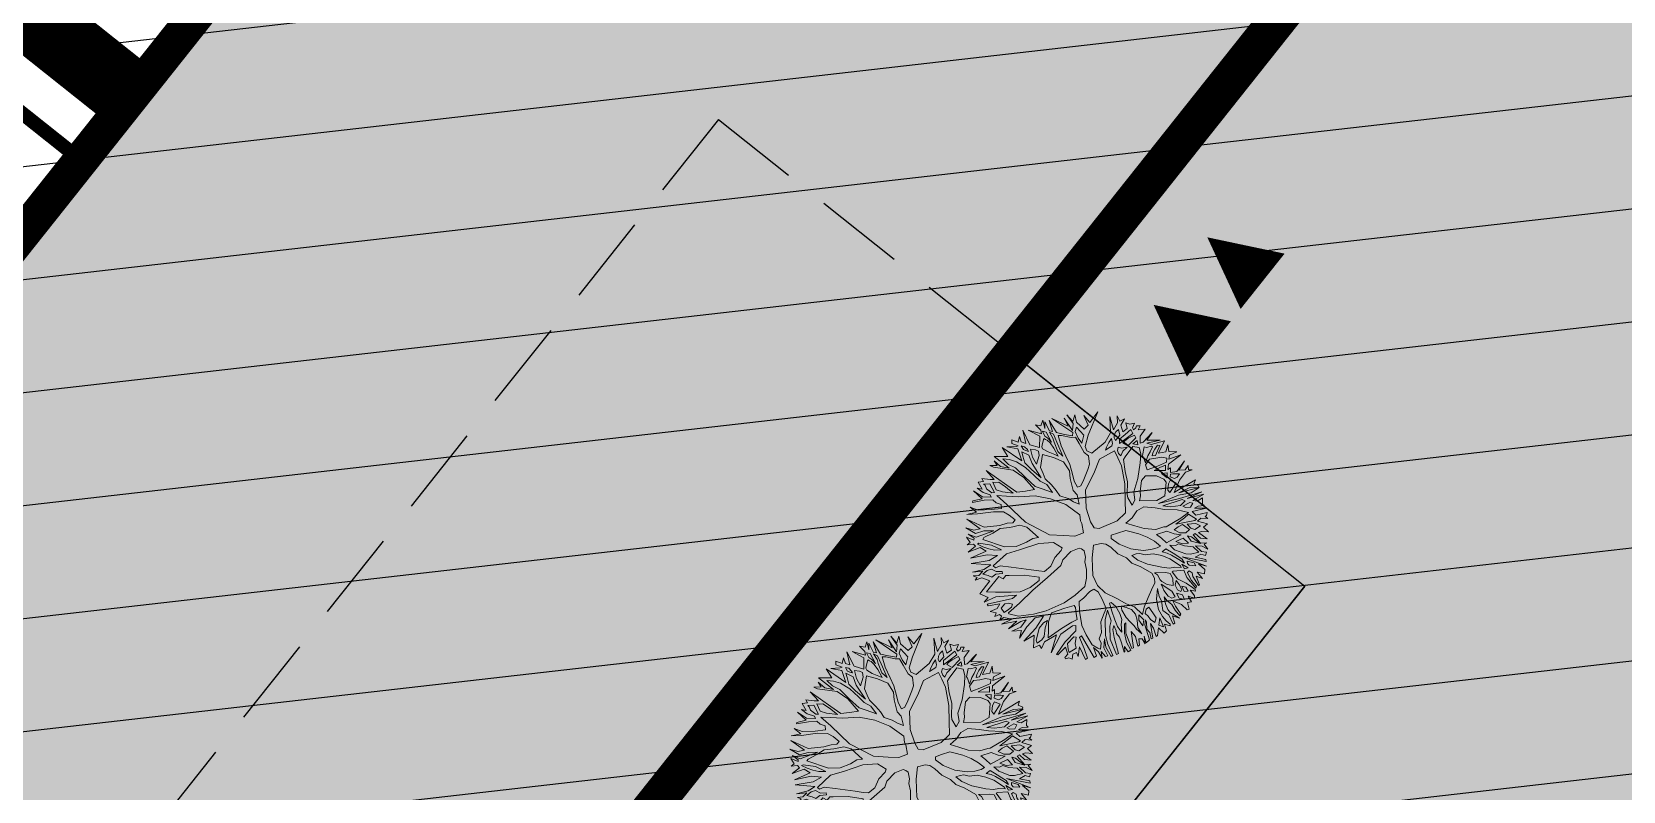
# Model space of a CAD drawing. Header units: metres. Extents: x -664657 to -643449, y -1076720 to -1062383.
# Drawn here: x -656004.66 to -655982.14, y -1069566.82 to -1069556.08 of the extents above; entities that cross this region are included whole.
import ezdxf

# ---------------------------------------------------------------- set-up
doc = ezdxf.new("R2010")
doc.units = ezdxf.units.M
doc.header["$LTSCALE"] = 0.1
doc.linetypes.add('DASHED', pattern=[19.05, 12.7, -6.35])
doc.layers.get('0').update_dxf_attribs({"color": 8, "lineweight": 9})
for name, color, linetype in [('AA_THER_KOMUNIKACE', 201, 'Continuous'), ('AA_THER_srafy', 52, 'Continuous'), ('AA_THER_SRAFY KATASTR', 14, 'Continuous'), ('AA_THER_ZELEŇ', 53, 'Continuous'), ('AA_THER_ZNACENI', 7, 'Continuous'), ('AA_THER_čárkovaná', 5, 'DASHED'), ('silnice-šrafa', 253, 'Continuous'), ('Vlastníci', 20, 'Continuous'), ('zeleň-šrafa', 63, 'Continuous')]:
    doc.layers.add(name, color=color, linetype=linetype)
doc.layers.add('AA_THER_STAFAZ', color=252, linetype='Continuous', lineweight=0)
doc.layers.add('FLOATING-WINDOWS', color=2, linetype='Continuous', plot=False)
pattern_1 = [(6.5127, (-656030.26, -1069498.5804), (-0.180059, 1.5772555), [])]

# ---------------------------------------------------------------- blocks, each defined once
blk = doc.blocks.new('A$C0C461CEA')
for p, q in [((0.063, 0.606), (-0.009, 0.765)), ((-0.009, 0.765), (0.101, 0.706)), ((0.101, 0.706), (0.094, 0.804)), ((0.094, 0.804), (0.195, 0.61)), ((0.214, 0.725), (0.134, 0.788)), ((0.134, 0.788), (0.212, 0.751)), ((0.191, 0.795), (0.205, 0.826)), ((0.231, 0.749), (0.191, 0.795)), ((0.205, 0.826), (0.247, 0.779)), ((0.212, 0.751), (0.231, 0.749)), ((0.247, 0.779), (0.283, 0.818)), ((0.256, 0.734), (0.28, 0.713)), ((0.257, 0.695), (0.256, 0.734)), ((0.283, 0.818), (0.273, 0.766)), ((0.273, 0.766), (0.303, 0.735)), ((0.303, 0.735), (0.335, 0.855)), ((0.335, 0.855), (0.332, 0.706)), ((0.448, 0.732), (0.381, 0.832)), ((0.381, 0.832), (0.473, 0.745)), ((0.483, 0.777), (0.463, 0.845)), ((0.463, 0.845), (0.503, 0.812)), ((0.473, 0.745), (0.483, 0.777)), ((0.49, 0.711), (0.491, 0.762)), ((0.491, 0.762), (0.519, 0.739)), ((0.503, 0.812), (0.541, 0.849)), ((0.519, 0.739), (0.518, 0.634)), ((0.541, 0.849), (0.523, 0.775)), ((0.523, 0.775), (0.552, 0.829)), ((0.552, 0.829), (0.55, 0.733)), ((0.55, 0.733), (0.572, 0.716)), ((0.572, 0.716), (0.592, 0.82)), ((0.592, 0.82), (0.599, 0.69)), ((0.732, 0.619), (0.623, 0.824)), ((0.623, 0.824), (0.721, 0.691)), ((0.721, 0.691), (0.725, 0.772)), ((0.725, 0.772), (0.739, 0.638)), ((0.773, 0.691), (0.762, 0.79)), ((0.762, 0.79), (0.78, 0.708)), ((0.782, 0.71), (0.826, 0.755)), ((0.826, 0.755), (0.807, 0.687)), ((-0.25, 0.553), (-0.251, 0.627)), ((-0.251, 0.627), (-0.205, 0.61)), ((-0.215, 0.587), (-0.164, 0.562)), ((-0.208, 0.57), (-0.215, 0.587)), ((-0.205, 0.61), (-0.205, 0.641)), ((-0.205, 0.641), (-0.143, 0.596)), ((-0.143, 0.596), (-0.108, 0.579)), ((-0.108, 0.579), (-0.136, 0.688)), ((-0.136, 0.688), (-0.031, 0.479)), ((-0.062, 0.681), (-0.084, 0.71)), ((-0.084, 0.71), (-0.025, 0.681)), ((0.086, 0.573), (-0.062, 0.681)), ((-0.025, 0.681), (-0.029, 0.73)), ((-0.029, 0.73), (-0.001, 0.656)), ((-0.001, 0.656), (0.063, 0.606)), ((0.049, 0.709), (0.1, 0.674)), ((0.071, 0.64), (0.049, 0.709)), ((0.115, 0.58), (0.071, 0.64)), ((0.1, 0.674), (0.148, 0.626)), ((0.148, 0.626), (0.198, 0.54)), ((0.195, 0.61), (0.214, 0.725)), ((0.212, 0.581), (0.226, 0.644)), ((0.226, 0.644), (0.236, 0.684)), ((0.236, 0.684), (0.278, 0.625)), ((0.272, 0.676), (0.257, 0.695)), ((0.278, 0.625), (0.267, 0.543)), ((0.291, 0.657), (0.272, 0.676)), ((0.28, 0.713), (0.29, 0.678)), ((0.29, 0.678), (0.291, 0.657)), ((0.298, 0.594), (0.316, 0.668)), ((0.299, 0.519), (0.298, 0.594)), ((0.316, 0.668), (0.354, 0.641)), ((0.332, 0.706), (0.398, 0.641)), ((0.354, 0.641), (0.373, 0.618)), ((0.373, 0.618), (0.359, 0.578)), ((0.398, 0.641), (0.448, 0.732)), ((0.419, 0.639), (0.417, 0.618)), ((0.417, 0.618), (0.449, 0.568)), ((0.438, 0.663), (0.419, 0.639)), ((0.471, 0.697), (0.438, 0.663)), ((0.482, 0.682), (0.471, 0.697)), ((0.492, 0.669), (0.482, 0.682)), ((0.505, 0.682), (0.49, 0.711)), ((0.503, 0.634), (0.492, 0.669)), ((0.512, 0.575), (0.503, 0.634)), ((0.518, 0.634), (0.505, 0.682)), ((0.53, 0.531), (0.539, 0.622)), ((0.539, 0.622), (0.547, 0.66)), ((0.544, 0.723), (0.568, 0.689)), ((0.547, 0.66), (0.544, 0.723)), ((0.562, 0.609), (0.551, 0.471)), ((0.568, 0.689), (0.562, 0.609)), ((0.6, 0.66), (0.581, 0.563)), ((0.599, 0.69), (0.656, 0.641)), ((0.629, 0.644), (0.6, 0.66)), ((0.699, 0.587), (0.629, 0.644)), ((0.656, 0.641), (0.716, 0.594)), ((0.735, 0.569), (0.699, 0.587)), ((0.716, 0.594), (0.732, 0.619)), ((0.739, 0.638), (0.773, 0.691)), ((0.756, 0.617), (0.75, 0.55)), ((0.785, 0.647), (0.756, 0.617)), ((0.78, 0.708), (0.782, 0.71)), ((0.811, 0.549), (0.785, 0.647)), ((0.807, 0.687), (0.84, 0.599)), ((0.84, 0.599), (0.888, 0.613)), ((1.024, 0.679), (0.847, 0.53)), ((0.888, 0.613), (0.897, 0.711)), ((0.897, 0.711), (0.915, 0.627)), ((0.915, 0.627), (1.024, 0.679)), ((1.039, 0.454), (1.103, 0.589)), ((1.103, 0.589), (1.074, 0.465)), ((-0.394, 0.388), (-0.424, 0.459)), ((-0.424, 0.459), (-0.372, 0.399)), ((-0.386, 0.487), (-0.377, 0.497)), ((-0.28, 0.452), (-0.386, 0.487)), ((-0.377, 0.497), (-0.291, 0.473)), ((-0.291, 0.473), (-0.326, 0.577)), ((-0.326, 0.577), (-0.279, 0.488)), ((-0.256, 0.522), (-0.284, 0.582)), ((-0.284, 0.582), (-0.25, 0.553)), ((-0.209, 0.421), (-0.28, 0.452)), ((-0.279, 0.488), (-0.209, 0.448)), ((-0.207, 0.472), (-0.256, 0.522)), ((-0.212, 0.536), (-0.208, 0.57)), ((-0.186, 0.48), (-0.212, 0.536)), ((-0.209, 0.448), (-0.207, 0.472)), ((-0.163, 0.47), (-0.186, 0.48)), ((-0.164, 0.562), (-0.163, 0.47)), ((-0.134, 0.562), (-0.138, 0.487)), ((-0.138, 0.487), (-0.095, 0.443)), ((-0.111, 0.544), (-0.134, 0.562)), ((-0.084, 0.536), (-0.111, 0.544)), ((-0.095, 0.443), (-0.013, 0.385)), ((-0.05, 0.471), (-0.084, 0.536)), ((-0.013, 0.385), (-0.05, 0.471)), ((-0.031, 0.479), (0.019, 0.379)), ((0.141, 0.467), (0.086, 0.573)), ((0.154, 0.458), (0.115, 0.58)), ((0.175, 0.322), (0.141, 0.467)), ((0.193, 0.345), (0.154, 0.458)), ((0.198, 0.54), (0.234, 0.438)), ((0.236, 0.499), (0.212, 0.581)), ((0.281, 0.388), (0.236, 0.499)), ((0.267, 0.543), (0.281, 0.388)), ((0.359, 0.578), (0.299, 0.519)), ((0.318, 0.477), (0.314, 0.414)), ((0.392, 0.572), (0.318, 0.477)), ((0.469, 0.501), (0.392, 0.572)), ((0.449, 0.568), (0.492, 0.518)), ((0.532, 0.422), (0.469, 0.501)), ((0.492, 0.518), (0.511, 0.491)), ((0.511, 0.491), (0.512, 0.575)), ((0.551, 0.471), (0.53, 0.531)), ((0.574, 0.456), (0.571, 0.374)), ((0.581, 0.563), (0.574, 0.456)), ((0.736, 0.502), (0.735, 0.569)), ((0.738, 0.409), (0.736, 0.502)), ((0.75, 0.55), (0.759, 0.494)), ((0.759, 0.494), (0.811, 0.549)), ((0.772, 0.454), (0.768, 0.41)), ((0.847, 0.53), (0.772, 0.454)), ((0.955, 0.401), (1.039, 0.454)), ((1.074, 0.465), (1.137, 0.506)), ((1.117, 0.447), (1.085, 0.438)), ((1.102, 0.394), (1.117, 0.447)), ((1.137, 0.506), (1.166, 0.562)), ((1.154, 0.472), (1.142, 0.409)), ((1.213, 0.508), (1.154, 0.472)), ((1.166, 0.562), (1.164, 0.508)), ((1.164, 0.508), (1.213, 0.508)), ((1.193, 0.416), (1.206, 0.47)), ((1.206, 0.47), (1.232, 0.441)), ((1.232, 0.441), (1.276, 0.429)), ((-0.495, 0.221), (-0.55, 0.309)), ((-0.55, 0.309), (-0.495, 0.256)), ((-0.436, 0.238), (-0.503, 0.376)), ((-0.503, 0.376), (-0.397, 0.235)), ((-0.394, 0.371), (-0.482, 0.412)), ((-0.482, 0.412), (-0.394, 0.388)), ((-0.256, 0.32), (-0.394, 0.371)), ((-0.372, 0.399), (-0.265, 0.347)), ((-0.265, 0.347), (-0.176, 0.312)), ((-0.174, 0.275), (-0.256, 0.32)), ((-0.194, 0.381), (-0.209, 0.421)), ((-0.162, 0.346), (-0.194, 0.381)), ((-0.176, 0.312), (-0.162, 0.346)), ((-0.157, 0.436), (-0.114, 0.321)), ((-0.081, 0.391), (-0.157, 0.436)), ((-0.114, 0.321), (-0.04, 0.095)), ((0.012, 0.333), (-0.081, 0.391)), ((0.154, 0.269), (0.012, 0.333)), ((0.019, 0.379), (0.096, 0.349)), ((0.096, 0.349), (0.175, 0.322)), ((0.24, 0.295), (0.193, 0.345)), ((0.234, 0.438), (0.258, 0.367)), ((0.308, 0.222), (0.24, 0.295)), ((0.258, 0.367), (0.296, 0.309)), ((0.296, 0.309), (0.308, 0.222)), ((0.314, 0.414), (0.309, 0.363)), ((0.309, 0.363), (0.334, 0.286)), ((0.513, 0.258), (0.54, 0.324)), ((0.54, 0.324), (0.532, 0.422)), ((0.571, 0.374), (0.551, 0.283)), ((0.731, 0.289), (0.76, 0.363)), ((0.76, 0.363), (0.738, 0.409)), ((0.768, 0.41), (0.8, 0.37)), ((0.8, 0.37), (0.955, 0.401)), ((0.943, 0.354), (0.922, 0.336)), ((0.922, 0.336), (0.992, 0.342)), ((0.983, 0.384), (0.943, 0.354)), ((1.022, 0.404), (0.983, 0.384)), ((0.992, 0.342), (1.008, 0.359)), ((1.008, 0.359), (1.022, 0.404)), ((1.04, 0.305), (1.019, 0.28)), ((1.065, 0.28), (1.04, 0.305)), ((1.06, 0.421), (1.046, 0.396)), ((1.046, 0.396), (1.046, 0.37)), ((1.046, 0.37), (1.102, 0.394)), ((1.085, 0.438), (1.06, 0.421)), ((1.084, 0.364), (1.065, 0.329)), ((1.065, 0.329), (1.216, 0.353)), ((1.151, 0.377), (1.084, 0.364)), ((1.115, 0.327), (1.094, 0.318)), ((1.094, 0.318), (1.123, 0.272)), ((1.157, 0.334), (1.115, 0.327)), ((1.123, 0.272), (1.221, 0.303)), ((1.142, 0.409), (1.193, 0.416)), ((1.216, 0.393), (1.151, 0.377)), ((1.223, 0.332), (1.157, 0.334)), ((1.216, 0.353), (1.216, 0.393)), ((1.221, 0.303), (1.223, 0.332)), ((1.265, 0.299), (1.236, 0.242)), ((1.276, 0.429), (1.239, 0.399)), ((1.239, 0.399), (1.239, 0.378)), ((1.239, 0.378), (1.266, 0.383)), ((1.336, 0.335), (1.265, 0.299)), ((1.266, 0.383), (1.281, 0.398)), ((1.308, 0.383), (1.275, 0.358)), ((1.275, 0.358), (1.336, 0.335)), ((1.281, 0.398), (1.308, 0.383)), ((-0.612, 0.165), (-0.577, 0.172)), ((-0.557, 0.142), (-0.612, 0.165)), ((-0.577, 0.172), (-0.583, 0.229)), ((-0.583, 0.229), (-0.536, 0.174)), ((-0.526, 0.187), (-0.556, 0.247)), ((-0.556, 0.247), (-0.505, 0.187)), ((-0.536, 0.174), (-0.526, 0.187)), ((-0.505, 0.187), (-0.335, 0.163)), ((-0.495, 0.256), (-0.436, 0.238)), ((-0.415, 0.205), (-0.495, 0.221)), ((-0.444, 0.15), (-0.46, 0.141)), ((-0.353, 0.149), (-0.444, 0.15)), ((-0.335, 0.163), (-0.415, 0.205)), ((-0.397, 0.235), (-0.263, 0.181)), ((-0.273, 0.155), (-0.353, 0.149)), ((-0.191, 0.121), (-0.273, 0.155)), ((-0.263, 0.181), (-0.194, 0.167)), ((-0.194, 0.167), (-0.145, 0.146)), ((-0.142, 0.224), (-0.174, 0.275)), ((-0.145, 0.146), (-0.114, 0.159)), ((-0.114, 0.159), (-0.142, 0.224)), ((0.266, 0.178), (0.154, 0.269)), ((0.364, 0.065), (0.266, 0.178)), ((0.334, 0.286), (0.348, 0.221)), ((0.348, 0.221), (0.354, 0.16)), ((0.354, 0.16), (0.409, 0.103)), ((0.485, 0.148), (0.513, 0.258)), ((0.498, 0.096), (0.485, 0.148)), ((0.534, 0.218), (0.533, 0.155)), ((0.533, 0.155), (0.567, 0.153)), ((0.551, 0.283), (0.534, 0.218)), ((0.567, 0.153), (0.619, 0.192)), ((0.726, 0.197), (0.588, 0.099)), ((0.619, 0.192), (0.694, 0.255)), ((0.694, 0.255), (0.731, 0.289)), ((0.834, 0.289), (0.726, 0.197)), ((0.992, 0.29), (0.834, 0.289)), ((0.985, 0.138), (0.99, 0.219)), ((0.99, 0.219), (0.992, 0.29)), ((1.029, 0.181), (0.99, 0.078)), ((1.019, 0.28), (1.014, 0.25)), ((1.014, 0.25), (1.022, 0.223)), ((1.022, 0.223), (1.057, 0.251)), ((1.054, 0.196), (1.029, 0.181)), ((1.161, 0.247), (1.054, 0.196)), ((1.057, 0.251), (1.11, 0.266)), ((1.11, 0.266), (1.065, 0.28)), ((1.15, 0.081), (1.193, 0.151)), ((1.207, 0.21), (1.161, 0.247)), ((1.221, 0.277), (1.173, 0.268)), ((1.173, 0.268), (1.209, 0.239)), ((1.193, 0.151), (1.207, 0.21)), ((1.249, 0.194), (1.201, 0.132)), ((1.209, 0.239), (1.221, 0.277)), ((1.236, 0.242), (1.263, 0.236)), ((1.268, 0.179), (1.249, 0.194)), ((1.263, 0.236), (1.379, 0.275)), ((1.314, 0.169), (1.268, 0.179)), ((1.277, 0.128), (1.319, 0.158)), ((1.411, 0.18), (1.289, 0.213)), ((1.289, 0.213), (1.317, 0.184)), ((1.379, 0.275), (1.301, 0.236)), ((1.301, 0.236), (1.411, 0.18)), ((1.319, 0.158), (1.314, 0.169)), ((1.317, 0.184), (1.443, 0.155)), ((1.367, 0.149), (1.327, 0.131)), ((1.443, 0.155), (1.34, 0.081)), ((1.384, 0.138), (1.367, 0.149)), ((-0.493, -0.002), (-0.644, 0.041)), ((-0.644, 0.041), (-0.485, 0.03)), ((-0.635, 0.101), (-0.551, 0.117)), ((-0.519, 0.086), (-0.635, 0.101)), ((-0.551, 0.117), (-0.557, 0.142)), ((-0.509, 0.126), (-0.526, 0.126)), ((-0.526, 0.126), (-0.492, 0.08)), ((-0.485, 0.03), (-0.519, 0.086)), ((-0.416, 0.057), (-0.509, 0.126)), ((-0.492, 0.08), (-0.453, 0.038)), ((-0.46, 0.141), (-0.318, -0.013)), ((-0.453, 0.038), (-0.411, 0.003)), ((-0.354, -0.026), (-0.416, 0.057)), ((-0.411, 0.003), (-0.354, -0.026)), ((-0.099, 0.096), (-0.191, 0.121)), ((-0.05, 0.048), (-0.099, 0.096)), ((0, -0.086), (-0.05, 0.048)), ((-0.04, 0.095), (0.101, -0.11)), ((0.435, -0.079), (0.364, 0.065)), ((0.409, 0.103), (0.439, 0.053)), ((0.439, 0.053), (0.476, 0.01)), ((0.476, 0.01), (0.498, 0.096)), ((0.588, 0.099), (0.514, -0.053)), ((0.934, -0.024), (0.985, 0.138)), ((0.99, 0.078), (0.966, -0.017)), ((1.064, -0.035), (1.15, 0.081)), ((1.184, 0.044), (1.176, -0.007)), ((1.242, 0.072), (1.184, 0.044)), ((1.201, 0.118), (1.192, 0.06)), ((1.192, 0.06), (1.242, 0.105)), ((1.201, 0.132), (1.201, 0.118)), ((1.242, 0.105), (1.277, 0.128)), ((1.297, 0.051), (1.242, 0.072)), ((1.294, 0.108), (1.276, 0.086)), ((1.276, 0.086), (1.305, 0.077)), ((1.327, 0.131), (1.294, 0.108)), ((1.347, 0.037), (1.297, 0.051)), ((1.305, 0.077), (1.384, 0.138)), ((1.34, 0.081), (1.406, 0.061)), ((1.386, 0.006), (1.347, 0.037)), ((1.367, -0.026), (1.386, 0.006)), ((1.421, 0.016), (1.398, -0.011)), ((1.406, 0.061), (1.454, 0.109)), ((1.495, 0.013), (1.421, 0.016)), ((1.454, 0.109), (1.431, 0.05)), ((1.431, 0.05), (1.495, 0.013)), ((-0.701, -0.157), (-0.672, -0.144)), ((-0.672, -0.144), (-0.697, -0.115)), ((-0.697, -0.115), (-0.649, -0.134)), ((-0.599, -0.118), (-0.687, -0.081)), ((-0.687, -0.081), (-0.582, -0.108)), ((-0.508, -0.101), (-0.659, -0.004)), ((-0.659, -0.004), (-0.5, -0.057)), ((-0.649, -0.134), (-0.599, -0.118)), ((-0.561, -0.129), (-0.611, -0.142)), ((-0.611, -0.142), (-0.575, -0.175)), ((-0.582, -0.108), (-0.544, -0.105)), ((-0.519, -0.137), (-0.561, -0.129)), ((-0.544, -0.105), (-0.508, -0.101)), ((-0.491, -0.179), (-0.519, -0.137)), ((-0.5, -0.057), (-0.412, -0.054)), ((-0.412, -0.054), (-0.493, -0.002)), ((-0.33, -0.078), (-0.491, -0.12)), ((-0.491, -0.12), (-0.481, -0.145)), ((-0.481, -0.145), (-0.435, -0.149)), ((-0.208, -0.104), (-0.33, -0.078)), ((-0.318, -0.013), (-0.221, -0.06)), ((-0.221, -0.06), (-0.118, -0.072)), ((-0.023, -0.134), (-0.208, -0.104)), ((-0.118, -0.072), (-0.051, -0.067)), ((-0.051, -0.067), (0, -0.086)), ((0.101, -0.19), (-0.023, -0.134)), ((0.101, -0.11), (0.215, -0.18)), ((0.412, -0.132), (0.435, -0.079)), ((0.412, -0.157), (0.412, -0.132)), ((0.514, -0.053), (0.492, -0.182)), ((0.864, -0.159), (0.934, -0.024)), ((0.908, -0.119), (0.897, -0.15)), ((0.966, -0.017), (0.908, -0.119)), ((0.946, -0.198), (0.973, -0.127)), ((0.973, -0.127), (1.064, -0.035)), ((1.084, -0.067), (1.026, -0.151)), ((1.138, -0.047), (1.084, -0.067)), ((1.225, -0.095), (1.138, -0.047)), ((1.176, -0.007), (1.277, -0.02)), ((1.271, -0.153), (1.225, -0.095)), ((1.231, -0.04), (1.321, -0.091)), ((1.289, -0.041), (1.231, -0.04)), ((1.277, -0.02), (1.367, -0.026)), ((1.324, -0.116), (1.277, -0.096)), ((1.277, -0.096), (1.303, -0.157)), ((1.346, -0.047), (1.289, -0.041)), ((1.303, -0.157), (1.324, -0.116)), ((1.321, -0.091), (1.346, -0.047)), ((1.347, -0.14), (1.333, -0.161)), ((1.374, -0.053), (1.346, -0.093)), ((1.346, -0.093), (1.374, -0.091)), ((1.368, -0.148), (1.347, -0.14)), ((1.374, -0.091), (1.353, -0.129)), ((1.353, -0.129), (1.41, -0.147)), ((1.514, -0.029), (1.374, -0.053)), ((1.398, -0.011), (1.514, -0.029)), ((1.41, -0.147), (1.519, -0.094)), ((1.519, -0.094), (1.431, -0.145)), ((1.431, -0.145), (1.486, -0.17)), ((-0.721, -0.288), (-0.583, -0.227)), ((-0.67, -0.354), (-0.721, -0.288)), ((-0.634, -0.167), (-0.701, -0.157)), ((-0.49, -0.229), (-0.658, -0.302)), ((-0.583, -0.227), (-0.634, -0.167)), ((-0.575, -0.175), (-0.552, -0.204)), ((-0.552, -0.204), (-0.506, -0.197)), ((-0.506, -0.197), (-0.448, -0.22)), ((-0.444, -0.203), (-0.491, -0.179)), ((-0.465, -0.267), (-0.49, -0.229)), ((-0.431, -0.251), (-0.465, -0.267)), ((-0.448, -0.22), (-0.444, -0.203)), ((-0.435, -0.149), (-0.35, -0.207)), ((-0.402, -0.266), (-0.431, -0.251)), ((-0.281, -0.328), (-0.402, -0.266)), ((-0.35, -0.207), (-0.2, -0.314)), ((0.046, -0.318), (0.128, -0.29)), ((0.147, -0.271), (0.101, -0.19)), ((0.128, -0.29), (0.147, -0.271)), ((0.215, -0.18), (0.302, -0.23)), ((0.302, -0.23), (0.386, -0.241)), ((0.386, -0.241), (0.412, -0.157)), ((0.492, -0.182), (0.493, -0.246)), ((0.493, -0.246), (0.533, -0.274)), ((0.533, -0.274), (0.71, -0.29)), ((0.71, -0.29), (0.814, -0.262)), ((0.814, -0.262), (0.864, -0.159)), ((0.897, -0.15), (0.901, -0.228)), ((0.901, -0.228), (0.946, -0.198)), ((0.914, -0.295), (0.987, -0.292)), ((1.009, -0.187), (0.98, -0.225)), ((0.98, -0.225), (1.12, -0.297)), ((0.987, -0.292), (1.076, -0.35)), ((1.026, -0.151), (1.009, -0.187)), ((1.208, -0.294), (1.276, -0.187)), ((1.287, -0.212), (1.256, -0.26)), ((1.256, -0.26), (1.262, -0.288)), ((1.262, -0.288), (1.356, -0.236)), ((1.276, -0.187), (1.271, -0.153)), ((1.318, -0.192), (1.287, -0.212)), ((1.394, -0.229), (1.298, -0.308)), ((1.356, -0.236), (1.318, -0.192)), ((1.333, -0.161), (1.36, -0.194)), ((1.36, -0.194), (1.389, -0.194)), ((1.4, -0.166), (1.368, -0.148)), ((1.389, -0.194), (1.421, -0.179)), ((1.476, -0.191), (1.394, -0.229)), ((1.421, -0.179), (1.4, -0.166)), ((1.541, -0.201), (1.476, -0.191)), ((1.486, -0.17), (1.527, -0.148)), ((1.527, -0.148), (1.511, -0.184)), ((1.511, -0.184), (1.541, -0.201)), ((-0.722, -0.374), (-0.67, -0.354)), ((-0.605, -0.381), (-0.722, -0.374)), ((-0.705, -0.422), (-0.705, -0.403)), ((-0.705, -0.403), (-0.475, -0.468)), ((-0.602, -0.457), (-0.705, -0.422)), ((-0.658, -0.302), (-0.588, -0.343)), ((-0.429, -0.459), (-0.605, -0.381)), ((-0.588, -0.343), (-0.459, -0.411)), ((-0.459, -0.411), (-0.383, -0.446)), ((-0.284, -0.456), (-0.182, -0.436)), ((-0.167, -0.411), (-0.281, -0.328)), ((-0.2, -0.314), (-0.141, -0.358)), ((-0.182, -0.436), (-0.167, -0.411)), ((-0.141, -0.358), (-0.098, -0.387)), ((0.06, -0.41), (-0.099, -0.448)), ((-0.098, -0.387), (-0.025, -0.371)), ((-0.025, -0.371), (0.046, -0.318)), ((0.101, -0.37), (0.06, -0.41)), ((0.202, -0.337), (0.101, -0.37)), ((0.284, -0.347), (0.202, -0.337)), ((0.301, -0.364), (0.284, -0.347)), ((0.295, -0.448), (0.313, -0.389)), ((0.313, -0.389), (0.301, -0.364)), ((0.414, -0.386), (0.348, -0.481)), ((0.482, -0.404), (0.414, -0.386)), ((0.518, -0.429), (0.482, -0.404)), ((0.544, -0.477), (0.518, -0.429)), ((0.601, -0.382), (0.587, -0.408)), ((0.587, -0.408), (0.628, -0.487)), ((0.66, -0.39), (0.601, -0.382)), ((0.74, -0.406), (0.66, -0.39)), ((0.768, -0.431), (0.74, -0.406)), ((0.831, -0.489), (0.768, -0.431)), ((0.773, -0.347), (0.846, -0.329)), ((0.833, -0.407), (0.773, -0.347)), ((0.896, -0.469), (0.833, -0.407)), ((0.846, -0.329), (0.914, -0.295)), ((1.076, -0.35), (1.146, -0.402)), ((1.12, -0.297), (1.208, -0.294)), ((1.322, -0.346), (1.122, -0.328)), ((1.122, -0.328), (1.314, -0.377)), ((1.146, -0.366), (1.331, -0.398)), ((1.205, -0.406), (1.146, -0.366)), ((1.146, -0.402), (1.247, -0.462)), ((1.293, -0.438), (1.205, -0.406)), ((1.35, -0.423), (1.293, -0.438)), ((1.298, -0.308), (1.389, -0.301)), ((1.314, -0.377), (1.526, -0.421)), ((1.436, -0.382), (1.322, -0.346)), ((1.331, -0.398), (1.35, -0.423)), ((1.439, -0.334), (1.334, -0.329)), ((1.334, -0.329), (1.521, -0.375)), ((1.526, -0.421), (1.375, -0.412)), ((1.375, -0.412), (1.53, -0.449)), ((1.389, -0.301), (1.527, -0.295)), ((1.521, -0.375), (1.436, -0.382)), ((1.513, -0.369), (1.439, -0.334)), ((1.527, -0.295), (1.496, -0.321)), ((1.496, -0.321), (1.528, -0.358)), ((1.528, -0.358), (1.513, -0.369)), ((-0.671, -0.512), (-0.715, -0.477)), ((-0.715, -0.477), (-0.643, -0.483)), ((-0.697, -0.539), (-0.671, -0.512)), ((-0.651, -0.541), (-0.697, -0.539)), ((-0.67, -0.585), (-0.643, -0.564)), ((-0.628, -0.583), (-0.67, -0.585)), ((-0.643, -0.564), (-0.651, -0.541)), ((-0.643, -0.483), (-0.602, -0.457)), ((-0.569, -0.633), (-0.628, -0.583)), ((-0.562, -0.478), (-0.608, -0.497)), ((-0.608, -0.497), (-0.603, -0.545)), ((-0.603, -0.545), (-0.555, -0.54)), ((-0.569, -0.566), (-0.571, -0.578)), ((-0.571, -0.578), (-0.503, -0.638)), ((-0.439, -0.537), (-0.569, -0.566)), ((-0.528, -0.49), (-0.562, -0.478)), ((-0.555, -0.54), (-0.523, -0.534)), ((-0.5, -0.512), (-0.528, -0.49)), ((-0.523, -0.534), (-0.5, -0.512)), ((-0.475, -0.468), (-0.429, -0.459)), ((-0.274, -0.489), (-0.439, -0.537)), ((-0.383, -0.446), (-0.284, -0.456)), ((-0.099, -0.448), (-0.274, -0.489)), ((0.215, -0.623), (0.252, -0.551)), ((0.252, -0.551), (0.271, -0.484)), ((0.271, -0.484), (0.295, -0.448)), ((0.309, -0.559), (0.276, -0.629)), ((0.348, -0.481), (0.309, -0.559)), ((0.574, -0.561), (0.544, -0.477)), ((0.627, -0.632), (0.574, -0.561)), ((0.628, -0.487), (0.7, -0.576)), ((0.7, -0.576), (0.793, -0.643)), ((0.885, -0.552), (0.831, -0.489)), ((0.927, -0.618), (0.885, -0.552)), ((0.987, -0.527), (0.896, -0.469)), ((0.973, -0.572), (1.072, -0.589)), ((0.997, -0.622), (0.973, -0.572)), ((1.063, -0.541), (0.987, -0.527)), ((1.084, -0.55), (1.063, -0.541)), ((1.24, -0.542), (1.084, -0.55)), ((1.271, -0.556), (1.173, -0.572)), ((1.173, -0.572), (1.345, -0.623)), ((1.328, -0.531), (1.24, -0.542)), ((1.247, -0.462), (1.328, -0.531)), ((1.32, -0.545), (1.271, -0.556)), ((1.308, -0.455), (1.382, -0.454)), ((1.323, -0.478), (1.308, -0.455)), ((1.362, -0.62), (1.32, -0.545)), ((1.367, -0.498), (1.323, -0.478)), ((1.492, -0.575), (1.361, -0.539)), ((1.361, -0.539), (1.376, -0.585)), ((1.403, -0.475), (1.367, -0.498)), ((1.376, -0.585), (1.48, -0.613)), ((1.382, -0.454), (1.403, -0.475)), ((1.434, -0.521), (1.395, -0.521)), ((1.395, -0.521), (1.492, -0.575)), ((1.53, -0.449), (1.415, -0.452)), ((1.415, -0.452), (1.445, -0.477)), ((1.485, -0.543), (1.434, -0.521)), ((1.445, -0.477), (1.505, -0.474)), ((1.505, -0.474), (1.477, -0.522)), ((1.477, -0.522), (1.485, -0.543)), ((-0.537, -0.67), (-0.676, -0.63)), ((-0.676, -0.63), (-0.569, -0.633)), ((-0.639, -0.698), (-0.537, -0.67)), ((-0.507, -0.691), (-0.639, -0.698)), ((-0.54, -0.767), (-0.622, -0.732)), ((-0.622, -0.732), (-0.532, -0.735)), ((-0.532, -0.735), (-0.456, -0.699)), ((-0.456, -0.699), (-0.507, -0.691)), ((-0.503, -0.638), (-0.373, -0.687)), ((-0.374, -0.724), (-0.483, -0.76)), ((-0.302, -0.746), (-0.374, -0.724)), ((-0.373, -0.687), (-0.256, -0.714)), ((-0.256, -0.714), (-0.076, -0.727)), ((-0.076, -0.727), (0.048, -0.713)), ((0.048, -0.713), (0.165, -0.682)), ((0.165, -0.682), (0.215, -0.623)), ((0.276, -0.629), (0.273, -0.73)), ((0.273, -0.73), (0.303, -0.824)), ((0.648, -0.697), (0.627, -0.632)), ((0.706, -0.765), (0.648, -0.697)), ((0.68, -0.635), (0.71, -0.698)), ((0.723, -0.641), (0.68, -0.635)), ((0.71, -0.698), (0.771, -0.775)), ((0.755, -0.654), (0.723, -0.641)), ((0.793, -0.687), (0.755, -0.654)), ((0.793, -0.643), (0.86, -0.669)), ((0.861, -0.713), (0.793, -0.687)), ((0.86, -0.669), (0.919, -0.683)), ((0.923, -0.765), (0.861, -0.713)), ((0.919, -0.683), (0.953, -0.683)), ((0.953, -0.683), (0.927, -0.618)), ((0.943, -0.738), (0.987, -0.729)), ((0.987, -0.729), (1.026, -0.796)), ((1.018, -0.681), (0.997, -0.622)), ((1.087, -0.68), (1.018, -0.681)), ((1.033, -0.716), (1.053, -0.774)), ((1.078, -0.743), (1.033, -0.716)), ((1.072, -0.589), (1.119, -0.642)), ((1.171, -0.679), (1.087, -0.68)), ((1.099, -0.713), (1.174, -0.717)), ((1.139, -0.759), (1.099, -0.713)), ((1.119, -0.642), (1.171, -0.679)), ((1.135, -0.61), (1.181, -0.601)), ((1.169, -0.658), (1.135, -0.61)), ((1.218, -0.683), (1.169, -0.658)), ((1.174, -0.717), (1.193, -0.78)), ((1.181, -0.601), (1.228, -0.603)), ((1.262, -0.674), (1.218, -0.683)), ((1.22, -0.716), (1.225, -0.775)), ((1.246, -0.741), (1.22, -0.716)), ((1.228, -0.603), (1.262, -0.674)), ((1.339, -0.652), (1.266, -0.621)), ((1.266, -0.621), (1.279, -0.67)), ((1.292, -0.73), (1.269, -0.733)), ((1.269, -0.733), (1.293, -0.833)), ((1.279, -0.67), (1.304, -0.696)), ((1.314, -0.791), (1.292, -0.73)), ((1.304, -0.696), (1.367, -0.69)), ((1.367, -0.69), (1.339, -0.652)), ((1.345, -0.623), (1.362, -0.62)), ((1.404, -0.631), (1.364, -0.641)), ((1.364, -0.641), (1.432, -0.706)), ((1.432, -0.706), (1.386, -0.715)), ((1.386, -0.715), (1.406, -0.775)), ((1.457, -0.664), (1.404, -0.631)), ((1.461, -0.634), (1.444, -0.636)), ((1.444, -0.636), (1.457, -0.664)), ((1.48, -0.613), (1.461, -0.634)), ((-0.483, -0.76), (-0.59, -0.822)), ((-0.59, -0.822), (-0.54, -0.767)), ((-0.568, -0.862), (-0.416, -0.81)), ((-0.457, -0.859), (-0.568, -0.862)), ((-0.519, -0.958), (-0.457, -0.859)), ((-0.388, -0.824), (-0.446, -0.892)), ((-0.416, -0.81), (-0.302, -0.746)), ((-0.329, -0.8), (-0.388, -0.824)), ((-0.381, -0.913), (-0.335, -0.847)), ((-0.335, -0.847), (-0.287, -0.798)), ((-0.287, -0.798), (-0.329, -0.8)), ((-0.283, -0.813), (-0.322, -0.887)), ((-0.221, -0.753), (-0.283, -0.813)), ((-0.092, -0.771), (-0.221, -0.753)), ((-0.004, -0.791), (-0.092, -0.771)), ((-0.04, -0.918), (-0.024, -0.869)), ((0.014, -0.86), (-0.027, -0.987)), ((-0.024, -0.869), (-0.002, -0.812)), ((-0.002, -0.812), (-0.004, -0.791)), ((0.055, -0.78), (0.014, -0.86)), ((0.103, -0.771), (0.055, -0.78)), ((0.185, -0.745), (0.103, -0.771)), ((0.227, -0.745), (0.185, -0.745)), ((0.25, -0.786), (0.227, -0.745)), ((0.243, -0.953), (0.249, -0.862)), ((0.249, -0.862), (0.25, -0.786)), ((0.303, -0.824), (0.376, -0.924)), ((0.766, -0.864), (0.706, -0.765)), ((0.766, -0.918), (0.766, -0.864)), ((0.771, -0.775), (0.873, -0.86)), ((0.789, -0.874), (0.884, -0.921)), ((0.804, -0.903), (0.789, -0.874)), ((0.873, -0.86), (0.932, -0.9)), ((0.975, -0.826), (0.923, -0.765)), ((0.979, -0.769), (0.943, -0.738)), ((1.031, -0.928), (0.975, -0.826)), ((1.005, -0.804), (0.979, -0.769)), ((1.045, -0.869), (1.005, -0.804)), ((1.026, -0.796), (1.051, -0.84)), ((1.075, -0.925), (1.045, -0.869)), ((1.051, -0.84), (1.075, -0.882)), ((1.053, -0.774), (1.127, -0.856)), ((1.111, -0.744), (1.078, -0.743)), ((1.259, -1.006), (1.085, -0.865)), ((1.085, -0.865), (1.242, -1.046)), ((1.151, -0.786), (1.111, -0.744)), ((1.127, -0.856), (1.163, -0.878)), ((1.193, -0.78), (1.139, -0.759)), ((1.217, -0.83), (1.151, -0.786)), ((1.163, -0.878), (1.239, -0.897)), ((1.239, -0.897), (1.217, -0.83)), ((1.225, -0.775), (1.289, -0.835)), ((1.293, -0.863), (1.24, -0.831)), ((1.24, -0.831), (1.264, -0.903)), ((1.269, -0.792), (1.246, -0.741)), ((1.289, -0.835), (1.269, -0.792)), ((1.293, -0.833), (1.345, -0.856)), ((1.327, -0.913), (1.293, -0.863)), ((1.366, -0.826), (1.314, -0.791)), ((1.345, -0.856), (1.318, -0.856)), ((1.318, -0.856), (1.327, -0.913)), ((1.351, -0.74), (1.321, -0.736)), ((1.321, -0.736), (1.366, -0.826)), ((1.406, -0.775), (1.351, -0.74)), ((-0.458, -0.964), (-0.519, -0.958)), ((-0.463, -0.909), (-0.469, -0.936)), ((-0.469, -0.936), (-0.415, -0.93)), ((-0.446, -0.892), (-0.463, -0.909)), ((-0.456, -0.999), (-0.458, -0.964)), ((-0.402, -0.959), (-0.456, -0.999)), ((-0.415, -0.93), (-0.381, -0.913)), ((-0.275, -0.955), (-0.402, -0.959)), ((-0.396, -1.075), (-0.275, -0.955)), ((-0.237, -0.968), (-0.396, -1.075)), ((-0.322, -0.887), (-0.355, -0.942)), ((-0.355, -0.942), (-0.206, -0.924)), ((-0.105, -0.95), (-0.237, -0.968)), ((-0.235, -1.047), (-0.102, -1.004)), ((-0.206, -0.924), (-0.095, -0.918)), ((-0.078, -0.962), (-0.105, -0.95)), ((-0.102, -1.004), (-0.078, -0.962)), ((-0.095, -0.918), (-0.04, -0.918)), ((-0.027, -0.987), (-0.034, -1.08)), ((0.142, -1.04), (0.206, -0.982)), ((0.246, -0.974), (0.184, -1.043)), ((0.206, -0.982), (0.243, -0.953)), ((0.23, -1.077), (0.246, -0.974)), ((0.277, -0.999), (0.264, -1.085)), ((0.292, -0.925), (0.277, -0.999)), ((0.309, -0.927), (0.292, -0.925)), ((0.33, -0.981), (0.309, -0.927)), ((0.333, -1.053), (0.33, -0.981)), ((0.374, -0.999), (0.362, -1.036)), ((0.41, -1.033), (0.374, -0.999)), ((0.376, -0.924), (0.427, -1.003)), ((0.427, -1.003), (0.48, -1.062)), ((0.631, -1.046), (0.693, -0.999)), ((0.746, -1.013), (0.692, -1.098)), ((0.693, -0.999), (0.75, -0.958)), ((0.726, -1.085), (0.746, -1.013)), ((0.75, -0.958), (0.766, -0.918)), ((0.793, -1.031), (0.796, -0.994)), ((0.796, -0.994), (0.85, -1.098)), ((0.804, -0.956), (0.804, -0.903)), ((0.813, -0.977), (0.804, -0.956)), ((0.841, -1.024), (0.813, -0.977)), ((0.885, -1.058), (0.841, -1.024)), ((0.884, -0.921), (0.914, -0.946)), ((0.914, -0.998), (0.885, -1.058)), ((0.914, -0.946), (0.914, -0.998)), ((0.932, -0.9), (0.98, -0.916)), ((0.939, -0.942), (0.95, -1.023)), ((0.95, -0.942), (0.939, -0.942)), ((1.04, -0.98), (0.95, -0.942)), ((0.95, -1.023), (1.001, -1.095)), ((0.98, -0.916), (1.029, -0.945)), ((1.029, -0.945), (1.031, -0.928)), ((1.032, -1.052), (1.04, -0.98)), ((1.05, -0.921), (1.086, -0.98)), ((1.051, -0.97), (1.05, -0.921)), ((1.086, -0.98), (1.051, -0.97)), ((1.059, -1.012), (1.058, -1.092)), ((1.08, -1.009), (1.059, -1.012)), ((1.075, -0.882), (1.075, -0.925)), ((1.097, -1.037), (1.08, -1.009)), ((1.098, -0.94), (1.107, -0.921)), ((1.105, -0.963), (1.098, -0.94)), ((1.156, -0.996), (1.105, -0.963)), ((1.107, -0.921), (1.156, -0.965)), ((1.156, -0.965), (1.156, -0.996)), ((1.242, -1.046), (1.185, -0.992)), ((1.185, -0.992), (1.213, -1.063)), ((1.249, -0.922), (1.189, -0.924)), ((1.189, -0.924), (1.265, -0.987)), ((1.281, -0.953), (1.249, -0.922)), ((1.265, -0.987), (1.259, -1.006)), ((1.264, -0.903), (1.302, -0.93)), ((1.302, -0.93), (1.281, -0.953)), ((-0.36, -1.114), (-0.235, -1.047)), ((-0.351, -1.121), (-0.36, -1.114)), ((-0.255, -1.094), (-0.351, -1.121)), ((-0.305, -1.172), (-0.267, -1.159)), ((-0.305, -1.187), (-0.305, -1.172)), ((-0.267, -1.159), (-0.255, -1.094)), ((-0.242, -1.119), (-0.248, -1.151)), ((-0.248, -1.151), (-0.172, -1.146)), ((-0.222, -1.071), (-0.242, -1.119)), ((-0.142, -1.045), (-0.222, -1.071)), ((-0.141, -1.15), (-0.193, -1.224)), ((-0.172, -1.146), (-0.16, -1.106)), ((-0.16, -1.106), (-0.125, -1.059)), ((-0.146, -1.278), (-0.141, -1.15)), ((-0.125, -1.059), (-0.142, -1.045)), ((-0.098, -1.074), (-0.109, -1.185)), ((-0.075, -1.069), (-0.098, -1.074)), ((-0.066, -1.3), (-0.075, -1.069)), ((-0.034, -1.08), (-0.027, -1.189)), ((0.051, -1.215), (0.056, -1.171)), ((0.056, -1.171), (0.102, -1.129)), ((0.102, -1.129), (0.142, -1.04)), ((0.122, -1.171), (0.102, -1.252)), ((0.184, -1.043), (0.122, -1.171)), ((0.143, -1.221), (0.197, -1.113)), ((0.207, -1.153), (0.183, -1.225)), ((0.197, -1.113), (0.23, -1.077)), ((0.232, -1.127), (0.207, -1.153)), ((0.227, -1.18), (0.232, -1.127)), ((0.264, -1.085), (0.258, -1.15)), ((0.258, -1.15), (0.261, -1.188)), ((0.267, -1.213), (0.294, -1.15)), ((0.325, -1.162), (0.284, -1.234)), ((0.294, -1.15), (0.321, -1.112)), ((0.297, -1.24), (0.34, -1.156)), ((0.321, -1.112), (0.333, -1.053)), ((0.34, -1.156), (0.325, -1.162)), ((0.362, -1.036), (0.365, -1.114)), ((0.365, -1.114), (0.382, -1.166)), ((0.382, -1.166), (0.395, -1.216)), ((0.444, -1.071), (0.41, -1.033)), ((0.443, -1.184), (0.457, -1.127)), ((0.457, -1.127), (0.444, -1.071)), ((0.48, -1.148), (0.458, -1.192)), ((0.48, -1.062), (0.512, -1.16)), ((0.5, -1.209), (0.48, -1.148)), ((0.512, -1.16), (0.558, -1.109)), ((0.564, -1.133), (0.538, -1.164)), ((0.538, -1.164), (0.551, -1.2)), ((0.558, -1.109), (0.631, -1.046)), ((0.596, -1.13), (0.564, -1.133)), ((0.603, -1.193), (0.596, -1.13)), ((0.692, -1.098), (0.664, -1.19)), ((0.695, -1.217), (0.726, -1.131)), ((0.726, -1.131), (0.726, -1.085)), ((0.766, -1.11), (0.745, -1.173)), ((0.77, -1.152), (0.766, -1.11)), ((0.794, -1.206), (0.77, -1.152)), ((0.79, -1.059), (0.793, -1.031)), ((0.802, -1.122), (0.79, -1.059)), ((0.821, -1.155), (0.802, -1.122)), ((0.854, -1.157), (0.821, -1.155)), ((0.85, -1.098), (0.854, -1.157)), ((0.88, -1.134), (0.881, -1.188)), ((0.924, -1.173), (0.88, -1.134)), ((0.903, -1.11), (0.906, -1.064)), ((0.924, -1.139), (0.903, -1.11)), ((0.906, -1.064), (0.934, -1.03)), ((0.939, -1.127), (0.924, -1.139)), ((0.934, -1.03), (0.94, -1.076)), ((0.94, -1.076), (0.939, -1.127)), ((0.949, -1.154), (0.955, -1.101)), ((0.985, -1.168), (0.949, -1.154)), ((0.955, -1.101), (0.983, -1.126)), ((0.983, -1.126), (0.985, -1.168)), ((1.001, -1.095), (1.036, -1.157)), ((1.044, -1.201), (1.006, -1.17)), ((1.006, -1.17), (1.011, -1.208)), ((1.059, -1.178), (1.032, -1.052)), ((1.036, -1.157), (1.049, -1.184)), ((1.058, -1.092), (1.075, -1.163)), ((1.075, -1.163), (1.059, -1.178)), ((1.085, -1.069), (1.097, -1.037)), ((1.092, -1.167), (1.085, -1.069)), ((1.103, -1.165), (1.092, -1.167)), ((1.115, -1.083), (1.103, -1.165)), ((1.155, -1.127), (1.115, -1.083)), ((1.192, -1.097), (1.14, -1.053)), ((1.14, -1.053), (1.155, -1.127)), ((1.213, -1.063), (1.192, -1.097)), ((-0.273, -1.193), (-0.305, -1.187)), ((-0.254, -1.22), (-0.273, -1.193)), ((-0.227, -1.182), (-0.254, -1.22)), ((-0.189, -1.184), (-0.227, -1.182)), ((-0.193, -1.224), (-0.189, -1.184)), ((-0.125, -1.278), (-0.146, -1.278)), ((-0.109, -1.185), (-0.125, -1.278)), ((-0.041, -1.296), (-0.066, -1.3)), ((-0.029, -1.216), (-0.041, -1.296)), ((-0.006, -1.273), (-0.029, -1.216)), ((-0.027, -1.189), (0.003, -1.241)), ((-0.005, -1.34), (-0.006, -1.273)), ((0.016, -1.281), (-0.005, -1.34)), ((0.003, -1.241), (0.022, -1.26)), ((0.029, -1.341), (0.016, -1.281)), ((0.022, -1.26), (0.051, -1.215)), ((0.053, -1.265), (0.052, -1.345)), ((0.097, -1.194), (0.053, -1.265)), ((0.072, -1.268), (0.097, -1.194)), ((0.075, -1.366), (0.072, -1.268)), ((0.102, -1.252), (0.094, -1.366)), ((0.128, -1.374), (0.143, -1.221)), ((0.183, -1.225), (0.149, -1.374)), ((0.2, -1.386), (0.217, -1.3)), ((0.217, -1.3), (0.228, -1.245)), ((0.219, -1.203), (0.227, -1.18)), ((0.228, -1.245), (0.219, -1.203)), ((0.261, -1.188), (0.267, -1.213)), ((0.264, -1.316), (0.263, -1.398)), ((0.284, -1.234), (0.264, -1.316)), ((0.279, -1.392), (0.297, -1.24)), ((0.347, -1.25), (0.294, -1.391)), ((0.338, -1.397), (0.36, -1.309)), ((0.36, -1.309), (0.347, -1.25)), ((0.395, -1.216), (0.4, -1.254)), ((0.4, -1.254), (0.409, -1.275)), ((0.409, -1.275), (0.423, -1.315)), ((0.418, -1.245), (0.443, -1.184)), ((0.423, -1.315), (0.418, -1.245)), ((0.458, -1.192), (0.465, -1.255)), ((0.486, -1.253), (0.46, -1.398)), ((0.465, -1.255), (0.5, -1.209)), ((0.482, -1.299), (0.513, -1.24)), ((0.493, -1.337), (0.482, -1.299)), ((0.513, -1.215), (0.486, -1.253)), ((0.539, -1.269), (0.494, -1.396)), ((0.513, -1.24), (0.513, -1.215)), ((0.541, -1.319), (0.539, -1.269)), ((0.551, -1.2), (0.555, -1.234)), ((0.555, -1.234), (0.577, -1.28)), ((0.577, -1.28), (0.61, -1.247)), ((0.598, -1.319), (0.639, -1.264)), ((0.628, -1.352), (0.598, -1.319)), ((0.61, -1.247), (0.603, -1.193)), ((0.639, -1.264), (0.628, -1.352)), ((0.664, -1.19), (0.665, -1.262)), ((0.665, -1.262), (0.678, -1.314)), ((0.678, -1.314), (0.695, -1.358)), ((0.724, -1.278), (0.695, -1.217)), ((0.72, -1.371), (0.724, -1.278)), ((0.751, -1.301), (0.737, -1.372)), ((0.745, -1.173), (0.74, -1.228)), ((0.74, -1.228), (0.746, -1.259)), ((0.746, -1.259), (0.797, -1.349)), ((0.797, -1.349), (0.751, -1.301)), ((0.797, -1.267), (0.794, -1.206)), ((0.81, -1.334), (0.797, -1.267)), ((0.873, -1.249), (0.817, -1.181)), ((0.817, -1.181), (0.817, -1.235)), ((0.817, -1.235), (0.825, -1.323)), ((0.894, -1.316), (0.873, -1.249)), ((0.881, -1.188), (0.919, -1.222)), ((0.913, -1.32), (0.894, -1.316)), ((0.929, -1.257), (0.913, -1.32)), ((0.919, -1.222), (0.924, -1.173)), ((0.967, -1.269), (0.929, -1.257)), ((1.007, -1.252), (0.962, -1.21)), ((0.962, -1.21), (0.967, -1.269)), ((1.015, -1.233), (1.007, -1.252)), ((1.011, -1.208), (1.015, -1.233)), ((1.049, -1.184), (1.044, -1.201)), ((0.052, -1.345), (0.029, -1.341)), ((0.094, -1.366), (0.075, -1.366)), ((0.149, -1.374), (0.128, -1.374)), ((0.206, -1.388), (0.2, -1.386)), ((0.229, -1.342), (0.206, -1.388)), ((0.233, -1.402), (0.229, -1.342)), ((0.263, -1.398), (0.233, -1.402)), ((0.294, -1.391), (0.279, -1.392)), ((0.355, -1.395), (0.338, -1.397)), ((0.377, -1.342), (0.355, -1.395)), ((0.403, -1.357), (0.377, -1.342)), ((0.406, -1.411), (0.403, -1.357)), ((0.432, -1.344), (0.406, -1.411)), ((0.42, -1.407), (0.432, -1.344)), ((0.46, -1.398), (0.42, -1.407)), ((0.477, -1.394), (0.493, -1.337)), ((0.494, -1.396), (0.477, -1.394)), ((0.527, -1.399), (0.541, -1.319)), ((0.544, -1.397), (0.527, -1.399)), ((0.583, -1.338), (0.544, -1.397)), ((0.607, -1.407), (0.583, -1.338)), ((0.637, -1.397), (0.607, -1.407)), ((0.65, -1.333), (0.637, -1.397)), ((0.687, -1.373), (0.65, -1.333)), ((0.695, -1.358), (0.687, -1.373)), ((0.737, -1.372), (0.72, -1.371)), ((0.825, -1.323), (0.81, -1.334))]:
    blk.add_line(p, q)

msp = doc.modelspace()

# ---------------------------------------------------------------- hatches: boundary and pattern name
at = {"layer": 'AA_THER_srafy'}
h = msp.add_hatch(color=31, dxfattribs=at)
h.dxf.hatch_style = 1
h.paths.add_polyline_path([(-655980.671, -1069499.681), (-656011.981, -1069474.787), (-656019.449, -1069484.18), (-655988.139, -1069509.073)])
h.paths.add_polyline_path([(-656007.169, -1069516.939), (-656014.637, -1069526.332), (-656003.679, -1069535.045), (-655996.211, -1069525.652)], flags=17)
h.paths.add_polyline_path([(-656038.119, -1069507.662), (-656024.03, -1069518.864), (-656016.562, -1069509.471), (-656030.651, -1069498.269)])
h.paths.add_polyline_path([(-656024.197, -1069583.347), (-655966.582, -1069510.883), (-655957.189, -1069518.351), (-656013.302, -1069588.927)])
at = {"layer": 'silnice-šrafa'}
h = msp.add_hatch(color=256, dxfattribs=at)
edge = h.paths.add_edge_path()
edge.add_line((-655958.813, -1069646.642), (-655960.873, -1069647.454))
edge.add_arc((-655961.973, -1069644.663), 3, 214.427, 291.5127, ccw=False)
edge.add_line((-655964.447, -1069646.359), (-655970.151, -1069638.038))
edge.add_line((-655970.151, -1069638.038), (-655994.321, -1069602.773))
edge.add_arc((-655983.226, -1069595.169), 13.451, 144.9902, 214.427, ccw=False)
edge.add_line((-655994.244, -1069587.452), (-655989.932, -1069590.874))
edge.add_line((-655989.932, -1069590.874), (-655971.268, -1069567.392))
edge.add_line((-655971.268, -1069567.392), (-655975.561, -1069563.979))
edge.add_arc((-655966.73, -1069573.941), 13.312, 108.097, 131.5576, ccw=False)
edge.add_arc((-655974.592, -1069549.881), 12, 288.0969, 321.5127)
edge.add_line((-655965.199, -1069557.349), (-655934.817, -1069519.136))
edge.add_line((-655934.817, -1069519.136), (-655943.691, -1069511.818))
edge.add_line((-655943.691, -1069511.818), (-655974.839, -1069550.994))
edge.add_line((-655974.839, -1069550.994), (-655970.624, -1069554.346))
edge.add_arc((-655975.009, -1069549.28), 6.7, 231.5127, 310.8811, ccw=False)
edge.add_line((-655979.179, -1069554.525), (-655983.301, -1069551.247))
edge.add_line((-655983.301, -1069551.247), (-655990.769, -1069560.64))
edge.add_line((-655990.769, -1069560.64), (-655986.647, -1069563.917))
edge.add_line((-655986.647, -1069563.917), (-656008.491, -1069591.391))
edge.add_line((-656008.491, -1069591.391), (-656013.271, -1069588.943))
edge.add_line((-656013.271, -1069588.943), (-656021.428, -1069599.202))
edge.add_line((-656021.428, -1069599.202), (-656000.058, -1069610.146))
edge.add_arc((-656010.997, -1069631.507), 24, 34.427, 62.8821, ccw=False)
edge.add_line((-655991.201, -1069617.939), (-655964.011, -1069657.609))
edge.add_arc((-655964.836, -1069658.174), 1, -31.1709, 34.427, ccw=False)
edge.add_line((-655963.98, -1069658.692), (-655956.109, -1069648.792))
edge.add_line((-655956.109, -1069648.792), (-655958.813, -1069646.642))
at = {"layer": 'Vlastníci'}
h = msp.add_hatch(dxfattribs=at)
h.set_pattern_fill('ANSI31', color=4, scale=0.5, style=0)
h.set_pattern_definition(pattern_1)
h.paths.add_polyline_path([(-656094.438, -1069560.125), (-656065.5, -1069577.75), (-656092.875, -1069612), (-656120.75, -1069590.25), (-656120.188, -1069589.5), (-656119.438, -1069588.593)])
h.paths.add_polyline_path([(-656022.062, -1069600), (-656063.313, -1069578.875), (-656000.812, -1069500), (-655999.562, -1069500), (-655984.5, -1069481.125), (-655960.188, -1069500), (-655958.125, -1069500), (-655948.68, -1069507.704)])
h = msp.add_hatch(dxfattribs=at)
h.set_pattern_fill('ANSI31', color=93, scale=0.5, style=0)
h.set_pattern_definition(pattern_1)
h.paths.add_polyline_path([(-655948.68, -1069507.704), (-655934.375, -1069519.5), (-655929.063, -1069513.25), (-655926.861, -1069515.001), (-655921.937, -1069509), (-655891.875, -1069533.875), (-655982.312, -1069644.25), (-655995.772, -1069633.626), (-655998.433, -1069631.511), (-655990.007, -1069620.913), (-656011.063, -1069605.763), (-656022.062, -1069600)])
h.paths.add_polyline_path([(-655965.938, -1069661.771), (-655963.921, -1069658.767), (-655971.938, -1069652.375), (-655979.188, -1069646.75), (-655995.687, -1069666.846), (-656047.017, -1069729.067), (-656022.507, -1069729.067), (-656018.922, -1069724.857), (-655994.5, -1069695.875)])
h.paths.add_polyline_path([(-655882.188, -1069541.75), (-655864.561, -1069556.248), (-655863.5, -1069556.997), (-655864.085, -1069557.951), (-655945.312, -1069658.094), (-655950.421, -1069664.604), (-655962.187, -1069656.593), (-655963.921, -1069658.767), (-655971.938, -1069652.375), (-655963.883, -1069642.51), (-655961.812, -1069640), (-655959.875, -1069637.75), (-655957.882, -1069635.244), (-655956.063, -1069632.875), (-655954, -1069630.375), (-655952.188, -1069628), (-655950.313, -1069625.75), (-655948.438, -1069623.375), (-655946.563, -1069621), (-655944.563, -1069618.75), (-655942.75, -1069616.375), (-655940.875, -1069614), (-655938.875, -1069611.625), (-655936.938, -1069609.25), (-655935.125, -1069607), (-655933.312, -1069604.75), (-655931.5, -1069602.5), (-655929.438, -1069600), (-655927.5, -1069597.625), (-655925.688, -1069595.25), (-655923.707, -1069592.759), (-655921.875, -1069590.625), (-655920, -1069588.375), (-655918.062, -1069586), (-655916.062, -1069583.5), (-655914.063, -1069581), (-655912.063, -1069578.625), (-655910.125, -1069576.25), (-655908.125, -1069573.75), (-655906.125, -1069571.375), (-655904.25, -1069569), (-655902.125, -1069566.375), (-655900.188, -1069563.875), (-655898.125, -1069561.375), (-655896.139, -1069558.877), (-655894.125, -1069556.5), (-655892, -1069554), (-655889.923, -1069551.387), (-655887.938, -1069548.875), (-655885.875, -1069546.375), (-655883.688, -1069543.625)])
h.paths.add_polyline_path([(-656103.25, -1069664.375), (-656085.375, -1069678.25), (-656060.937, -1069647.625), (-656037, -1069617.75), (-656022.062, -1069600), (-656042.938, -1069589.125), (-656066.375, -1069617.875), (-656073.906, -1069627.372)])
h.paths.add_polyline_path([(-656066.375, -1069617.875), (-656083.588, -1069604.281), (-656063.313, -1069578.875), (-656042.938, -1069589.125)])
h.paths.add_polyline_path([(-655994, -1069618.018), (-655989.875, -1069621.018), (-655998.5, -1069631.518), (-655995.75, -1069633.643), (-656000.562, -1069633.875), (-656019.076, -1069655.962), (-656032.938, -1069672.5), (-656033.938, -1069668.125), (-656022.594, -1069654.325), (-656009.687, -1069638.625), (-656000.588, -1069626.696)])
h.paths.add_polyline_path([(-656028.75, -1069624.125), (-656037, -1069617.75), (-656022.062, -1069600), (-656011.063, -1069605.763), (-656019.25, -1069617.263), (-656022.188, -1069615.388)])
at = {"layer": 'zeleň-šrafa'}
msp.add_hatch(color=256, dxfattribs=at).paths.add_polyline_path([(-655990.769, -1069560.64), (-655986.647, -1069563.917), (-656008.491, -1069591.391), (-656013.271, -1069588.943)])

# ---------------------------------------------------------------- linework, layer by layer
at = {"layer": 'AA_THER_KOMUNIKACE'}
for p, q in [((-656010.763, -1069585.733), (-655990.795, -1069560.619)), ((-655990.795, -1069560.619), (-655986.647, -1069563.917)), ((-655990.795, -1069560.619), (-655986.647, -1069563.917)), ((-656008.491, -1069591.391), (-655986.647, -1069563.917)), ((-656005.951, -1069588.197), (-655986.647, -1069563.917))]:
    msp.add_line(p, q, dxfattribs=at)
at = {"layer": 'AA_THER_SRAFY KATASTR'}
for points, const_width in [([(-656024.197, -1069583.347), (-655966.582, -1069510.883), (-655957.189, -1069518.351), (-656013.302, -1069588.927), (-656024.197, -1069583.347)], 0.2), ([(-655957.189, -1069518.351), (-656013.302, -1069588.927), (-656024.197, -1069583.347), (-656021.658, -1069580.154), (-656028.316, -1069576.744), (-656044.053, -1069568.685), (-656046.592, -1069571.878), (-656071.57, -1069559.086)], 0.3)]:
    msp.add_lwpolyline(points, dxfattribs=dict(at, const_width=const_width))
at = {"layer": 'AA_THER_ZELEŇ'}
for points, const_width in [([(-656003.242, -1069557.004), (-656011.11, -1069550.748)], 1), ([(-656003.954, -1069557.9), (-656011.822, -1069551.644)], 0.2)]:
    msp.add_lwpolyline(points, dxfattribs=dict(at, const_width=const_width))
at = {"layer": 'AA_THER_ZNACENI', "color": 253}
msp.add_lwpolyline([(-655988.027, -1069558.987, 0, 1, 0), (-655987.245, -1069559.609, 0, 0, 0)], format="xyseb", dxfattribs=at)
at = {"layer": 'AA_THER_ZNACENI', "color": 53}
msp.add_lwpolyline([(-655988.787, -1069559.942, 0, 1, 0), (-655988.004, -1069560.565, 0, 0, 0)], format="xyseb", dxfattribs=at)
at = {"layer": 'AA_THER_čárkovaná'}
for q in [(-656015.575, -1069583.269), (-655990.795, -1069560.619)]:
    msp.add_line((-655994.944, -1069557.32), q, dxfattribs=at)
at = {"layer": 'FLOATING-WINDOWS', "color": 4}
msp.add_lwpolyline([(-656021.934, -1069599.838), (-656063.313, -1069578.875), (-656000.812, -1069500), (-655999.562, -1069500), (-655984.498, -1069481.126), (-655960.188, -1069500), (-655958.125, -1069500), (-655955.75, -1069501.875), (-655948.68, -1069507.704)], close=True, dxfattribs=at)
at = {"layer": 'FLOATING-WINDOWS', "color": 3}
msp.add_lwpolyline([(-655948.68, -1069507.704), (-655934.375, -1069519.5), (-655929.063, -1069513.25), (-655926.861, -1069515.001), (-655921.937, -1069509), (-655891.875, -1069533.875), (-655982.312, -1069644.25), (-655995.772, -1069633.626), (-655998.433, -1069631.511), (-655990.007, -1069620.913), (-656011.063, -1069605.763), (-656022.062, -1069600)], close=True, dxfattribs=at)
at = {"layer": 'silnice-šrafa'}
msp.add_lwpolyline([(-655970.151, -1069638.038), (-655994.321, -1069602.773, -0.3126), (-655994.244, -1069587.452), (-655989.932, -1069590.874), (-655971.268, -1069567.392), (-655975.561, -1069563.979, -0.102725), (-655970.865, -1069561.287, 0.146846), (-655965.199, -1069557.349), (-655934.817, -1069519.136), (-655943.691, -1069511.818), (-655974.839, -1069550.994), (-655970.624, -1069554.346, -0.360853), (-655979.179, -1069554.525), (-655983.301, -1069551.247), (-655990.769, -1069560.64), (-655986.647, -1069563.917), (-656008.491, -1069591.391), (-656013.271, -1069588.943), (-656021.428, -1069599.202), (-656000.058, -1069610.146, -0.1248), (-655991.201, -1069617.939), (-655964.011, -1069657.609, -0.294306)], format="xyb", dxfattribs=at)
at = {"layer": 'Vlastníci', "color": 20, "lineweight": -3, "const_width": 0.5}
msp.add_lwpolyline([(-655966.582, -1069510.883), (-655957.162, -1069518.372), (-656013.271, -1069588.943), (-656024.197, -1069583.347)], close=True, dxfattribs=at)
msp.add_lwpolyline([(-655957.189, -1069518.351), (-656013.302, -1069588.927), (-656024.197, -1069583.347), (-656021.658, -1069580.154), (-656028.316, -1069576.744), (-656044.053, -1069568.685), (-656046.592, -1069571.878), (-656071.57, -1069559.086)], dxfattribs=at)
at = {"layer": 'zeleň-šrafa'}
msp.add_lwpolyline([(-655990.769, -1069560.64), (-655986.647, -1069563.917), (-656008.491, -1069591.391), (-656013.271, -1069588.943)], close=True, dxfattribs=at)

# ---------------------------------------------------------------- block references
at = {"layer": 'AA_THER_STAFAZ', "linetype": 'Continuous', "xscale": 1.536000000013938, "yscale": 1.536000000005588, "zscale": 1.536, "rotation": 28.03608760909738}
for p in [(-655990.476, -1069563.116), (-655992.965, -1069566.247)]:
    msp.add_blockref('A$C0C461CEA', p, dxfattribs=at)

doc.saveas('drawing.dxf')
